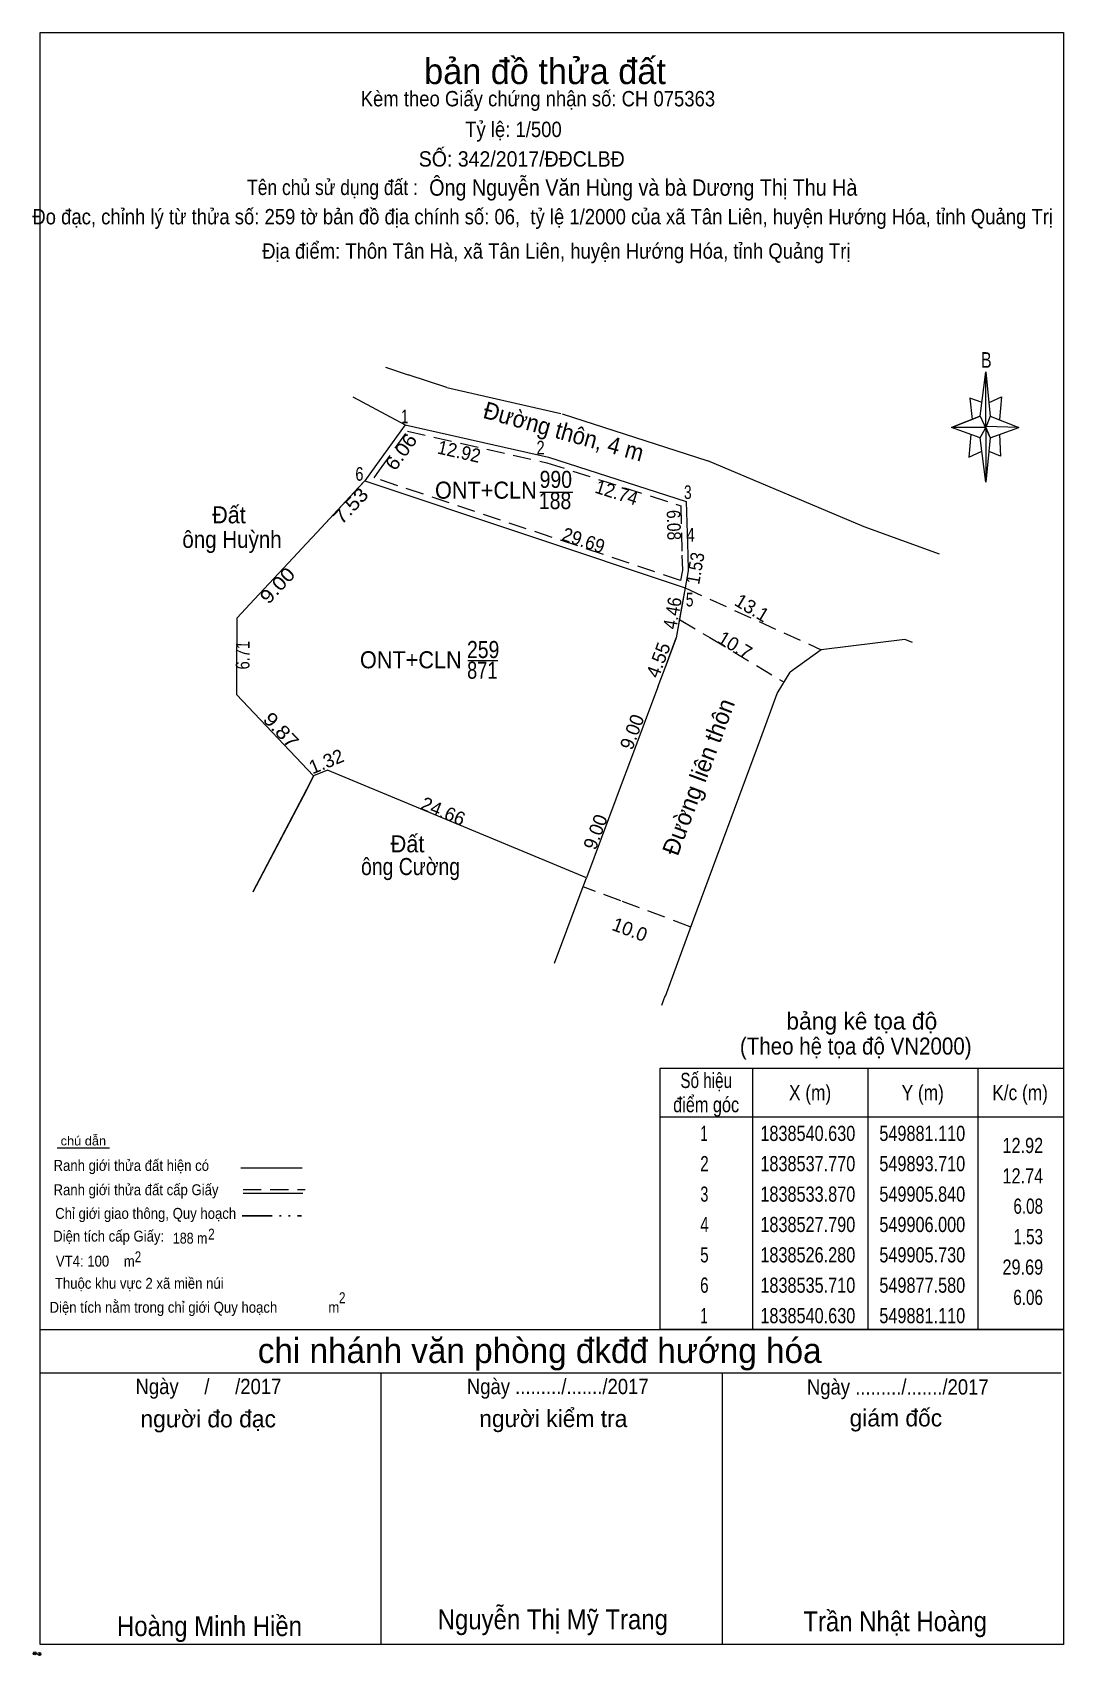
# Model space of a CAD drawing. Header units: metres. Extents: x 549848 to 549939, y 1838432 to 1838575.
import ezdxf
from ezdxf.enums import TextEntityAlignment as Align

# ---------------------------------------------------------------- set-up
doc = ezdxf.new("R2010")
doc.units = ezdxf.units.M
doc.header["$LTSCALE"] = 0.53
doc.header["$PDMODE"] = 32
doc.header["$PDSIZE"] = 0.265
doc.linetypes.add('DASH_DOUBLE_DOT', pattern=[9.2, 5, -1.2, 0.3, -1.2, 0.3, -1.2])
doc.linetypes.add('MEDIUM_DASHED', pattern=[4.5, 3, -1.5])
for name, color, linetype, lineweight in [('15', 7, 'MEDIUM_DASHED', 13), ('28', 7, 'Continuous', 13), ('63', 7, 'Continuous', 13)]:
    doc.layers.add(name, color=color, linetype=linetype, lineweight=lineweight)

msp = doc.modelspace()

# ---------------------------------------------------------------- linework, layer by layer
at = {"layer": '15'}
msp.add_line((549905.73, 1838526.28), (549917.71, 1838520.84), dxfattribs=at)
at = {"layer": '28'}
for p, q in [((549931.67, 1838541.38), (549932.17, 1838545.28)), ((549931.67, 1838539.48), (549929.17, 1838540.38)), ((549932.57, 1838541.38), (549935.07, 1838540.38)), ((549932.57, 1838539.48), (549932.17, 1838535.58)), ((549933.37, 1838539.78), (549933.47, 1838537.88)), ((549933.47, 1838537.88), (549932.47, 1838538.28)), ((549850.53, 1838477.04), (549855.13, 1838477.04)), ((549866.67, 1838475.28), (549872.05, 1838475.28)), ((549866.87, 1838473.04), (549872.13, 1838473.04)), ((549849.01, 1838461.04), (549939.01, 1838461.04)), ((549849.01, 1838457.24), (549938.81, 1838457.24)), ((549849.01, 1838457.24), (549938.81, 1838457.24)), ((549849.01, 1838457.24), (549938.81, 1838457.24)), ((549879.01, 1838433.34), (549879.01, 1838457.24)), ((549909.01, 1838433.34), (549909.01, 1838457.24))]:
    msp.add_line(p, q, dxfattribs=at)
at = {"layer": '28', "linetype": 'MEDIUM_DASHED'}
msp.add_line((549866.87, 1838473.36), (549872.31, 1838473.36), dxfattribs=at)
at = {"layer": '28', "linetype": 'DASH_DOUBLE_DOT', "lineweight": 25}
msp.add_line((549866.77, 1838471.06), (549872.01, 1838471.06), dxfattribs=at)
at = {"layer": '28'}
for points in [[(549849.01, 1838575.14), (549939.01, 1838575.14), (549939.01, 1838433.34), (549849.01, 1838433.34)], [(549932.17, 1838545.28), (549932.57, 1838541.38), (549932.17, 1838540.38)], [(549932.17, 1838540.38), (549929.17, 1838540.38), (549931.67, 1838541.38), (549932.57, 1838539.48), (549935.07, 1838540.38), (549932.17, 1838540.48)], [(549932.17, 1838540.38), (549932.17, 1838535.58), (549931.67, 1838539.48)]]:
    msp.add_lwpolyline(points, close=True, dxfattribs=at)
for points in [[(549931.87, 1838542.58), (549930.77, 1838542.98), (549930.97, 1838541.08)], [(549932.47, 1838542.58), (549933.57, 1838543.08), (549933.37, 1838541.08)], [(549932.17, 1838540.38), (549931.67, 1838541.38), (549929.17, 1838540.38)], [(549932.17, 1838540.38), (549932.57, 1838539.48), (549935.07, 1838540.38)], [(549930.87, 1838539.78), (549930.67, 1838537.78), (549931.77, 1838538.28)], [(549939.01, 1838433.34), (549849.01, 1838433.34), (549849.01, 1838457.24)]]:
    msp.add_lwpolyline(points, dxfattribs=at)
for p in [(549848.55, 1838432.56), (549848.95, 1838432.5)]:
    msp.add_point(p, dxfattribs=at)
at = {"layer": '63'}
for p, q in [((549879.38, 1838545.69), (549881.39, 1838545.02)), ((549884.79, 1838543.9), (549881.39, 1838545.02)), ((549884.79, 1838543.9), (549894.8, 1838541.62)), ((549894.93, 1838541.58), (549907.72, 1838537.47)), ((549881.11, 1838540.63), (549893.71, 1838537.77)), ((549893.71, 1838537.77), (549905.84, 1838533.87)), ((549907.7, 1838537.48), (549921.46, 1838531.69)), ((549877.58, 1838535.71), (549876.99, 1838535.08)), ((549877.58, 1838535.71), (549905.73, 1838526.28)), ((549892.96, 1838534.71), (549895.85, 1838534.71)), ((549921.46, 1838531.69), (549928.06, 1838529.29)), ((549871.28, 1838528.94), (549872.45, 1838530.2)), ((549867.88, 1838525.3), (549871.28, 1838528.94)), ((549906, 1838527.79), (549905.73, 1838526.28)), ((549905.73, 1838526.28), (549905.43, 1838524.56)), ((549866.31, 1838523.62), (549867.88, 1838525.3)), ((549905.43, 1838524.56), (549904.95, 1838521.89)), ((549866.31, 1838523.62), (549866.3, 1838518.7)), ((549903.97, 1838519.26), (549904.95, 1838521.88)), ((549866.3, 1838518.7), (549866.29, 1838516.91)), ((549886.63, 1838519.89), (549889.27, 1838519.89)), ((549903.36, 1838517.63), (549903.97, 1838519.26)), ((549913.83, 1838516.98), (549914.97, 1838518.88)), ((549913.83, 1838516.98), (549914.97, 1838518.88)), ((549903.36, 1838517.63), (549902.87, 1838516.33)), ((549866.29, 1838516.91), (549873.07, 1838509.74)), ((549873.07, 1838509.74), (549872.45, 1838508.56)), ((549873.07, 1838509.74), (549872.46, 1838508.56)), ((549873.07, 1838509.74), (549872.46, 1838508.56)), ((549900.21, 1838509.2), (549899.65, 1838507.7)), ((549872.45, 1838508.56), (549867.71, 1838499.55)), ((549872.46, 1838508.56), (549867.73, 1838499.51)), ((549872.46, 1838508.56), (549867.73, 1838499.51)), ((549899.65, 1838507.7), (549897.06, 1838500.77)), ((549903.69, 1838489.57), (549903.99, 1838490.39)), ((549911.65, 1838484.04), (549911.65, 1838461.05)), ((549921.8, 1838484.04), (549921.8, 1838461.05)), ((549931.47, 1838484.04), (549931.47, 1838461.05)), ((549903.53, 1838479.76), (549939.01, 1838479.76))]:
    msp.add_line(p, q, dxfattribs=at)
at = {"layer": '63', "linetype": 'MEDIUM_DASHED'}
for p, q in [((549905.24, 1838523.51), (549907.91, 1838521.91)), ((549907.91, 1838521.91), (549914.44, 1838517.99))]:
    msp.add_line(p, q, dxfattribs=at)
at = {"layer": '63'}
for points in [[(549876.51, 1838543.09), (549880.25, 1838541.09), (549881.11, 1838540.63)], [(549876.51, 1838543.09), (549880.25, 1838541.09), (549881.11, 1838540.63)], [(549881.11, 1838540.63), (549878.45, 1838536.93), (549877.58, 1838535.71)], [(549876.99, 1838535.08), (549873.37, 1838531.19), (549872.45, 1838530.2)], [(549873.37, 1838531.19), (549877.58, 1838535.71), (549905.73, 1838526.28), (549904.95, 1838521.89), (549903.97, 1838519.27)], [(549905.84, 1838533.87), (549905.96, 1838529.18), (549906, 1838527.79)], [(549925.74, 1838521.48), (549925.05, 1838521.75), (549917.71, 1838520.84), (549914.97, 1838518.88)], [(549925.74, 1838521.48), (549925.05, 1838521.75), (549917.71, 1838520.84), (549914.97, 1838518.88)], [(549925.74, 1838521.48), (549925.05, 1838521.75), (549917.71, 1838520.84), (549914.97, 1838518.88)], [(549902.87, 1838516.33), (549900.76, 1838510.67), (549900.21, 1838509.2)], [(549904, 1838490.38), (549906.51, 1838497.18), (549912.38, 1838513.06), (549913.83, 1838516.98)], [(549904, 1838490.38), (549906.51, 1838497.18), (549912.38, 1838513.06), (549913.83, 1838516.98)], [(549897.06, 1838500.77), (549874.29, 1838510.24), (549873.07, 1838509.74)], [(549897.06, 1838500.77), (549874.29, 1838510.24), (549873.07, 1838509.74)], [(549874.34, 1838510.22), (549874.29, 1838510.24), (549873.07, 1838509.74)], [(549875.7, 1838509.65), (549874.29, 1838510.24), (549873.07, 1838509.74)], [(549873.07, 1838509.74), (549872.46, 1838508.56), (549867.73, 1838499.51)], [(549873.07, 1838509.74), (549872.46, 1838508.56), (549867.73, 1838499.51)], [(549873.07, 1838509.74), (549872.46, 1838508.56), (549867.73, 1838499.51)], [(549873.07, 1838509.74), (549872.46, 1838508.56), (549867.73, 1838499.51)], [(549894.26, 1838493.28), (549896.42, 1838499.07), (549897.06, 1838500.77)]]:
    msp.add_lwpolyline(points, dxfattribs=at)
at = {"layer": '63', "linetype": 'MEDIUM_DASHED'}
for points in [[(549878.86, 1838536.64), (549881.32, 1838540.07), (549893.58, 1838537.29), (549905.35, 1838533.5), (549905.46, 1838529.17)], [(549905.46, 1838529.17), (549905.5, 1838527.83), (549905.34, 1838526.94), (549878.38, 1838535.97), (549878.86, 1838536.64)], [(549906.19, 1838496.47), (549900.09, 1838498.75), (549896.77, 1838499.99)]]:
    msp.add_lwpolyline(points, dxfattribs=at)
at = {"layer": '63'}
msp.add_lwpolyline([(549903.53, 1838484.04), (549939.01, 1838484.04), (549939.01, 1838461.05), (549903.53, 1838461.05)], close=True, dxfattribs=at)

# ---------------------------------------------------------------- texts
at = {"layer": '15'}
for s, width, p in [('1', 0.7, (549881.085, 1838540.76)), ('2', 0.8, (549893.025, 1838538.02)), ('6', 0.8, (549877.095, 1838535.71)), ('3', 0.75, (549905.97, 1838534.1)), ('4', 0.8, (549906.22, 1838530.35)), ('5', 0.75, (549906.135, 1838524.65))]:
    msp.add_text(s, height=1.2, dxfattribs=dict(at, width=width)).set_placement(p, align=Align.CENTER)
at = {"layer": '28'}
for s, height, p in [('bản đồ thửa đất', 2.25, (549893.415, 1838570.6)), ('bảng kê tọa độ', 1.5, (549921.27, 1838487.43)), ('chi nhánh văn phòng đkđđ hướng hóa', 2.187, (549892.945, 1838458.1)), ('người đo đạc', 1.5, (549863.795, 1838452.44)), ('người kiểm tra', 1.5, (549894.145, 1838452.46)), (' giám đốc', 1.5, (549923.99, 1838452.52))]:
    msp.add_text(s, height=height, dxfattribs=at).set_placement(p, align=Align.CENTER)
for s, height, width, p in [('Kèm theo Giấy chứng nhận số: CH 075363', 1.35, 0.9, (549892.79, 1838568.64)), ('Tỷ lệ: 1/500', 1.35, 0.9, (549890.64, 1838565.94)), ('SỐ: 342/2017/ĐĐCLBĐ', 1.35, 0.95, (549891.37, 1838563.34)), ('Tên chủ sử dụng đất :', 1.35, 0.85, (549874.725, 1838560.84)), ('Đo đạc, chỉnh lý từ thửa số: 259 tờ bản đồ địa chính số: 06,  tỷ lệ 1/2000 của xã Tân Liên, huyện Hướng Hóa, tỉnh Quảng Trị', 1.35, 0.9, (549893.21, 1838558.26)), ('Địa điểm: Thôn Tân Hà, xã Tân Liên, huyện Hướng Hóa, tỉnh Quảng Trị', 1.35, 0.9, (549894.41, 1838555.24)), ('B', 1.378, 0.75, (549932.22, 1838545.64)), ('(Theo hệ tọa độ VN2000)', 1.5, 0.9, (549920.74, 1838485.23)), ('chú dẫn', 0.8, 1.05, (549852.82, 1838477.24)), ('Ranh giới thửa đất hiện có ', 0.96, 0.9, (549857.195, 1838475)), ('Ranh giới thửa đất cấp Giấy', 0.96, 0.9, (549857.45, 1838472.86)), ('Chỉ giới giao thông, Quy hoạch', 0.96, 0.9, (549858.3, 1838470.78)), ('Diện tích cấp Giấy: ', 0.96, 0.9, (549855.205, 1838468.78)), ('188 m ', 0.96, 0.85, (549862.36, 1838468.6)), ('2', 0.96, 0.8, (549864.08, 1838468.96)), (' VT4: 100    m ', 0.96, 0.9, (549853.87, 1838466.58)), ('2', 0.96, 0.8, (549857.62, 1838466.96)), ('Thuộc khu vực 2 xã miền núi', 0.96, 0.9, (549857.735, 1838464.63)), ('Diện tích nằm trong chỉ giới Quy hoạch              m', 0.96, 0.9, (549862.585, 1838462.52)), ('2', 0.96, 0.8, (549875.58, 1838463.36)), ('Ngày     /     /2017', 1.35, 0.9, (549863.82, 1838455.36)), ('Ngày ........./......./2017', 1.35, 0.9, (549894.535, 1838455.36)), ('Ngày ........./......./2017', 1.35, 0.9, (549924.435, 1838455.32)), ('Hoàng Minh Hiền', 1.75, 0.9, (549863.91, 1838434.08)), ('Nguyễn Thị Mỹ Trang', 1.75, 0.9, (549894.1, 1838434.68)), ('Trần Nhật Hoàng', 1.75, 0.9, (549924.205, 1838434.5))]:
    msp.add_text(s, height=height, dxfattribs=dict(at, width=width)).set_placement(p, align=Align.CENTER)
at = {"layer": '28', "width": 0.9}
msp.add_text('Ông Nguyễn Văn Hùng và bà Dương Thị Thu Hà', height=1.44, dxfattribs=at).set_placement((549883.23, 1838560.78))
at = {"layer": '63'}
for s, height, rotation, width, p in [('Đường thôn, 4 m', 1.5, 344.493, 0.95, (549894.8595, 1838539.3217)), ('6.06', 1.2, 54.341, 1.1, (549881.2433, 1838537.9002)), ('12.92', 1.2, 347.211, 0.95, (549885.7322, 1838537.6941)), ('7.53', 1.2, 47.045, 1.15, (549876.7666, 1838533.0911)), ('12.74', 1.2, 342.177, 0.95, (549899.5364, 1838534.0964)), ('6.08', 1.2, 271.507, 0.85, (549904.1454, 1838531.7958)), ('29.69', 1.2, 341.48, 0.95, (549896.6144, 1838529.8955)), ('1.53', 1.2, 79.862, 0.9, (549907.2111, 1838527.9044)), ('9.00', 1.2, 46.981, 1.15, (549870.3223, 1838526.0857)), ('4.46', 1.2, 79.925, 0.9, (549905.2041, 1838523.96)), ('6.71', 1.2, 89.829, 0.8, (549867.4338, 1838520.3582)), ('9.87', 1.2, 313.399, 1.15, (549869.7628, 1838513.3522))]:
    msp.add_text(s, height=height, rotation=rotation, dxfattribs=dict(at, width=width)).set_placement(p, align=Align.CENTER)
for s, height, width, p in [('990', 1.5, 0.85, (549894.365, 1838535.08)), ('ONT+CLN', 1.5, 0.95, (549888.215, 1838534.13)), ('188', 1.5, 0.85, (549894.3, 1838533.21)), ('Đất ', 1.5, 0.95, (549865.89, 1838531.96)), ('ông Huỳnh', 1.5, 0.9, (549865.89, 1838529.8)), ('259', 1.5, 0.85, (549887.975, 1838520.11)), ('ONT+CLN', 1.5, 0.95, (549881.615, 1838519.21)), ('871', 1.5, 0.8, (549887.9, 1838518.29)), ('Đất ', 1.5, 0.95, (549881.59, 1838503.02)), ('ông Cường', 1.5, 0.85, (549881.59, 1838501.02)), ('Số hiệu', 1.336, 0.75, (549907.59, 1838482.29)), ('điểm góc', 1.336, 0.8, (549907.585, 1838480.16)), ('X (m)', 1.336, 0.85, (549916.725, 1838481.22)), ('Y (m)', 1.336, 0.85, (549926.63, 1838481.22)), ('K/c (m)', 1.336, 0.85, (549935.19, 1838481.22)), (' 1', 1.336, 0.65, (549907.24, 1838477.63)), ('1838540.630', 1.336, 0.8, (549916.525, 1838477.63)), ('549881.110', 1.336, 0.8, (549926.59, 1838477.63)), (' 2', 1.336, 0.75, (549907.25, 1838474.97)), ('1838537.770', 1.336, 0.8, (549916.525, 1838474.97)), ('549893.710', 1.336, 0.8, (549926.59, 1838474.97)), (' 3', 1.336, 0.7, (549907.255, 1838472.29)), ('1838533.870', 1.336, 0.8, (549916.525, 1838472.29)), ('549905.840', 1.336, 0.8, (549926.59, 1838472.29)), (' 4', 1.336, 0.75, (549907.25, 1838469.62)), ('1838527.790', 1.336, 0.8, (549916.525, 1838469.62)), ('549906.000', 1.336, 0.8, (549926.59, 1838469.62)), (' 5', 1.336, 0.75, (549907.245, 1838466.95)), ('1838526.280', 1.336, 0.8, (549916.525, 1838466.95)), ('549905.730', 1.336, 0.8, (549926.59, 1838466.95)), (' 6', 1.336, 0.75, (549907.24, 1838464.28)), ('1838535.710', 1.336, 0.8, (549916.525, 1838464.28)), ('549877.580', 1.336, 0.8, (549926.59, 1838464.28)), (' 1', 1.336, 0.65, (549907.24, 1838461.6)), ('1838540.630', 1.336, 0.8, (549916.525, 1838461.6)), ('549881.110', 1.336, 0.8, (549926.59, 1838461.6))]:
    msp.add_text(s, height=height, dxfattribs=dict(at, width=width)).set_placement(p, align=Align.CENTER)
for s, height, rotation, p in [('13.1', 1.2, 329.036, (549911.3113, 1838524.0132)), ('4.55', 1.2, 69.532, (549903.9413, 1838519.7302)), ('10.7', 1.2, 329.036, (549909.8163, 1838520.7322)), ('Đường liên thôn', 1.5, 69.511, (549907.617, 1838509.3975)), ('9.00', 1.2, 69.511, (549901.6312, 1838513.405)), ('1.32', 1.2, 22.286, (549874.4125, 1838510.4635)), ('24.66', 1.2, 337.418, (549884.2296, 1838506.0749)), ('9.00', 1.2, 69.511, (549898.4112, 1838504.605)), ('10.0', 1.2, 339.511, (549900.665, 1838495.6688))]:
    msp.add_text(s, height=height, rotation=rotation, dxfattribs=at).set_placement(p, align=Align.CENTER)
for s, width, p in [('12.92', 0.8, (549937.22, 1838476.57)), ('12.74', 0.8, (549937.22, 1838473.89)), ('6.08', 0.75, (549937.21, 1838471.23)), ('1.53', 0.75, (549937.21, 1838468.55)), ('29.69', 0.8, (549937.22, 1838465.87)), ('6.06', 0.75, (549937.2, 1838463.21))]:
    msp.add_text(s, height=1.336, dxfattribs=dict(at, width=width)).set_placement(p, align=Align.RIGHT)

doc.saveas('drawing.dxf')
